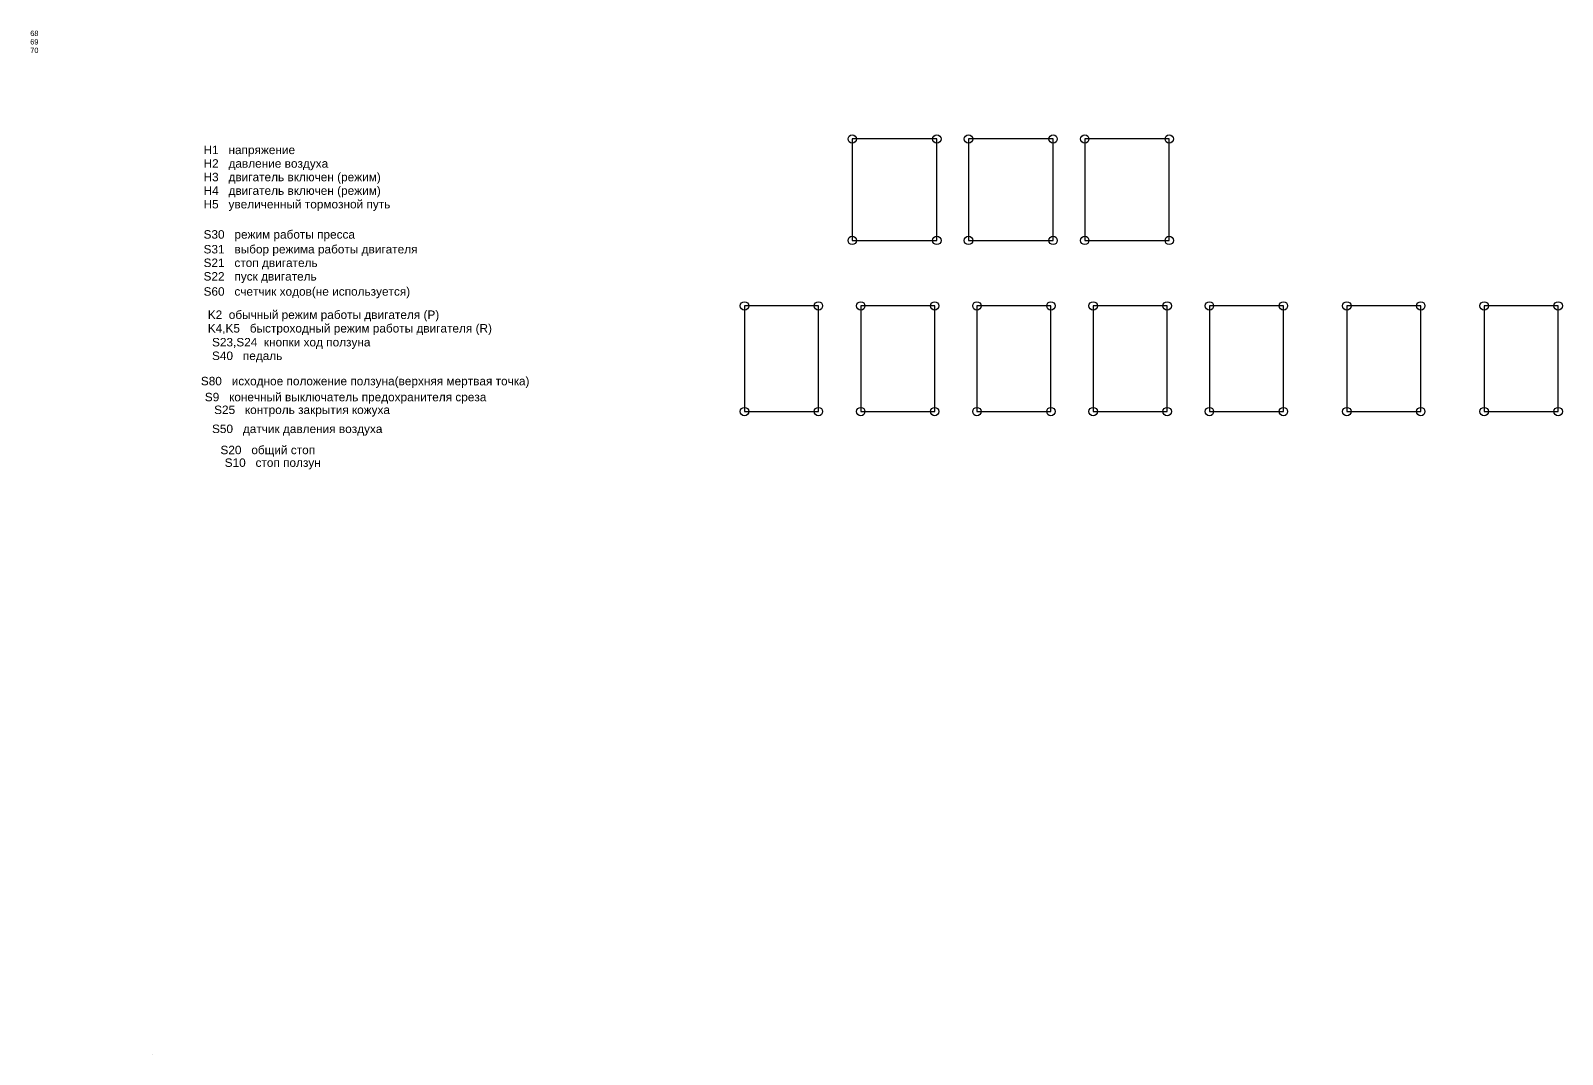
# Model space of a CAD drawing. Header units: millimetres. Extents: x -50 to 1825, y -550 to 600.
# Drawn here: x 918 to 1643, y -550 to -66 of the extents above; entities that cross this region are included whole.
import ezdxf

# ---------------------------------------------------------------- set-up
doc = ezdxf.new("R2010")
doc.units = ezdxf.units.MM
doc.layers.get('0').update_dxf_attribs({"color": 250, "lineweight": 30})
doc.layers.add('Провода', color=5, linetype='Continuous', lineweight=20)
doc.styles.get("Standard").update_dxf_attribs({"font": 'arial.ttf'})

msp = doc.modelspace()

# ---------------------------------------------------------------- linework, layer by layer
msp.add_line((976, -550), (976, -550))
msp.add_line((976, -550), (976, -550))
for points in [[(1306.93, -116.85), (1306.93, -164.85), (1346.93, -164.85), (1346.93, -116.85)], [(1361.93, -116.85), (1361.93, -164.85), (1401.93, -164.85), (1401.93, -116.85)], [(1416.93, -116.85), (1416.93, -164.85), (1456.93, -164.85), (1456.93, -116.85)], [(1290.93, -195.85), (1255.93, -195.85), (1255.93, -245.85), (1290.93, -245.85)], [(1345.93, -195.85), (1310.93, -195.85), (1310.93, -245.85), (1345.93, -245.85)], [(1400.93, -195.85), (1365.93, -195.85), (1365.93, -245.85), (1400.93, -245.85)], [(1455.93, -195.85), (1420.93, -195.85), (1420.93, -245.85), (1455.93, -245.85)], [(1510.93, -195.85), (1475.93, -195.85), (1475.93, -245.85), (1510.93, -245.85)], [(1575.93, -195.85), (1540.93, -195.85), (1540.93, -245.85), (1575.93, -245.85)], [(1640.93, -195.85), (1605.93, -195.85), (1605.93, -245.85), (1640.93, -245.85)]]:
    msp.add_lwpolyline(points, close=True)
for centre in [(1306.93, -116.85), (1346.93, -116.85), (1361.93, -116.85), (1401.93, -116.85), (1416.93, -116.85), (1456.93, -116.85), (1306.93, -164.85), (1346.93, -164.85), (1361.93, -164.85), (1401.93, -164.85), (1416.93, -164.85), (1456.93, -164.85), (1255.93, -195.85), (1290.93, -195.85), (1310.93, -195.85), (1345.93, -195.85), (1365.93, -195.85), (1400.93, -195.85), (1420.93, -195.85), (1455.93, -195.85), (1475.93, -195.85), (1510.93, -195.85), (1540.93, -195.85), (1575.93, -195.85), (1605.93, -195.85), (1640.93, -195.85), (1255.93, -245.85), (1290.93, -245.85), (1310.93, -245.85), (1345.93, -245.85), (1365.93, -245.85), (1400.93, -245.85), (1420.93, -245.85), (1455.93, -245.85), (1475.93, -245.85), (1510.93, -245.85), (1540.93, -245.85), (1575.93, -245.85), (1605.93, -245.85), (1640.93, -245.85)]:
    msp.add_circle(centre, 2)

# ---------------------------------------------------------------- texts
at = {"layer": 'Провода'}
for s, height, p in [('68', 2.5, (918, -68.11)), ('69', 2.5, (918, -72.13)), ('70', 2.5, (918, -76.14)), ('H1   напряжение', 4, (1000, -124)), ('H2   давление воздуха', 4, (1000, -130.43)), ('H3   двигатель включен (режим)', 4, (1000, -136.85)), ('H4   двигатель включен (режим)', 4, (1000, -143.28)), ('H5   увеличенный тормозной путь', 4, (1000, -149.7)), ('S30   режим работы пресса', 4, (1000, -164)), ('S31   выбор режима работы двигателя', 4, (1000, -171)), ('S21   стоп двигатель', 4, (1000, -177.43)), ('S22   пуск двигатель', 4, (1000, -183.85)), ('S60   счетчик ходов(не используется)', 4, (1000, -191)), ('K2  обычный режим работы двигателя (P)', 4, (1002, -202)), ('K4,K5   быстроходный режим работы двигателя (R)', 4, (1002, -208.43)), ('S23,S24  кнопки ход ползуна', 4, (1004, -215)), ('S40   педаль', 4, (1004, -221.43)), ('S80   исходное положение ползуна(верхняя мертвая точка)', 4, (998.72, -233.4)), ('S9   конечный выключатель предохранителя среза', 4, (1000.6, -240.96)), ('S25   контроль закрытия кожуха', 4, (1005, -247)), ('S50   датчик давления воздуха', 4, (1004, -256)), ('S20   общий стоп', 4, (1008, -266)), ('S10   стоп ползун', 4, (1010, -272))]:
    msp.add_text(s, height=height, dxfattribs=at).set_placement(p)

doc.saveas('drawing.dxf')
